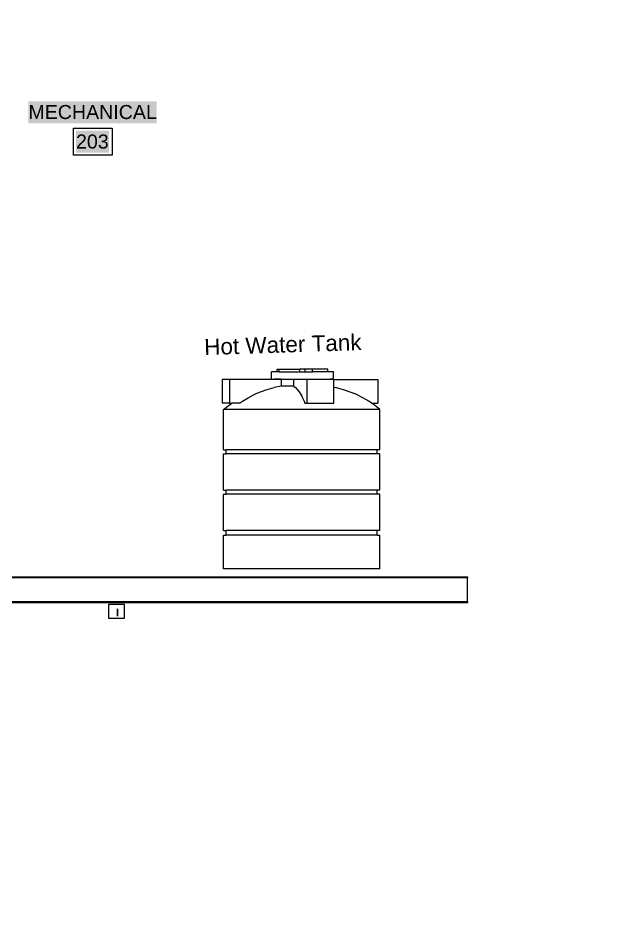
# Model space of a CAD drawing. Header units: inches. Extents: x -1841 to -80, y -100 to 1021.
# Drawn here: x -1569.9 to -1447.6, y 646.1 to 837.1 of the extents above; entities that cross this region are included whole.
import ezdxf

# ---------------------------------------------------------------- set-up
doc = ezdxf.new("R2010")
doc.units = ezdxf.units.IN
doc.header["$MEASUREMENT"] = 0
for name, color, linetype in [('Edges', 7, 'Continuous'), ('Hot water tank', 1, 'Continuous'), ('PDF_Text', 7, 'Continuous')]:
    doc.layers.add(name, color=color, linetype=linetype)
doc.layers.add('PDF_Geometry', color=7, linetype='Continuous', true_color=0x777777)
doc.layers.add('PDF_Solid Fills', color=7, linetype='Continuous', true_color=0xffffff)
doc.styles.add('PDF Arial', font='arial.ttf')
doc.styles.add('PDF ArialRoundedMT Bold', font='arialbd.ttf')
doc.styles.get("Standard").update_dxf_attribs({"font": 'arial.ttf'})

# ---------------------------------------------------------------- blocks, each defined once
blk = doc.blocks.new('sintex water tank fr')
at = {"layer": 'Edges', "color": 1}
for p, q in [((-7.06, 28.93), (-7.06, 29.71)), ((-7.06, 29.71), (-6.49, 29.71)), ((-6.49, 28.93), (-6.49, 29.71)), ((-6.49, 29.71), (-0.37, 29.71)), ((-0.37, 28.93), (-0.37, 29.71)), ((1.25, 29.71), (-0.37, 29.71)), ((1.25, 28.93), (1.25, 29.71)), ((3.36, 29.71), (1.25, 29.71)), ((3.36, 28.93), (3.36, 29.71)), ((7.94, 29.71), (3.36, 29.71)), ((7.94, 28.93), (7.94, 29.71)), ((-8.81, 26.75), (-8.81, 28.93)), ((-7.06, 28.93), (-8.81, 28.93)), ((-6.49, 28.93), (-7.06, 28.93)), ((-6.49, 28.93), (-0.37, 28.93)), ((-0.37, 28.93), (1.25, 28.93)), ((1.25, 28.93), (3.36, 28.93)), ((7.94, 28.93), (3.36, 28.93)), ((9.62, 28.93), (7.94, 28.93)), ((9.62, 26.75), (9.62, 28.93)), ((-23.43, 26.65), (-23.43, 19.57)), ((-21.29, 26.65), (-23.43, 26.65)), ((-21.29, 26.65), (-21.29, 19.57)), ((-8.25, 26.65), (-21.29, 26.65)), ((-8.81, 26.75), (-8.25, 26.75)), ((-8.25, 26.65), (-8.25, 26.75)), ((-8.25, 26.75), (-7.97, 26.75)), ((-7.97, 26.65), (-8.25, 26.65)), ((-5.89, 24.65), (-7.98, 24.21)), ((-7.97, 26.65), (-7.97, 26.75)), ((-5.89, 26.75), (-7.97, 26.75)), ((-5.89, 26.65), (-7.97, 26.65)), ((-5.89, 26.65), (-5.89, 26.75)), ((-5.89, 26.75), (8.65, 26.75)), ((-5.89, 26.65), (-5.89, 24.65)), ((-2.22, 24.65), (-5.89, 24.65)), ((-2.22, 26.65), (-2.22, 24.65)), ((1.79, 26.65), (-2.22, 26.65)), ((-2.22, 24.65), (-2.22, 24.64)), ((-2.22, 24.64), (-2.1, 24.55)), ((-2.1, 24.55), (-1.66, 24.21)), ((1.79, 19.57), (1.79, 26.65)), ((8.65, 26.65), (1.79, 26.65)), ((8.65, 26.65), (8.65, 26.75)), ((9.62, 26.75), (8.65, 26.75)), ((9.75, 26.65), (8.65, 26.65)), ((9.75, 26.65), (22.86, 26.65)), ((9.75, 24.36), (9.75, 26.65)), ((9.75, 24.36), (10.48, 24.21)), ((9.75, 19.57), (9.75, 24.36)), ((22.86, 26.65), (22.86, 19.57)), ((-15.75, 21.2), (-13.98, 22.14)), ((-13.98, 22.14), (-13.39, 22.4)), ((-13.39, 22.4), (-12.05, 22.96)), ((-12.05, 22.96), (-10.04, 23.65)), ((-10.04, 23.65), (-7.98, 24.21)), ((-1.66, 24.21), (-1.11, 23.65)), ((-1.11, 23.65), (-0.57, 22.96)), ((-0.57, 22.96), (-0.04, 22.14)), ((-0.04, 22.14), (0.2, 21.7)), ((0.2, 21.7), (0.45, 21.2)), ((10.48, 24.21), (12.54, 23.65)), ((12.54, 23.65), (14.55, 22.96)), ((14.55, 22.96), (15.89, 22.4)), ((16.5, 22.14), (15.89, 22.4)), ((18.34, 21.2), (16.5, 22.14)), ((-21.29, 19.57), (-23.43, 19.57)), ((-23.03, 17.69), (-21.41, 18.97)), ((-21.41, 18.97), (-20.55, 19.57)), ((-21.29, 19.57), (-20.55, 19.57)), ((-18.27, 19.57), (-20.55, 19.57)), ((-18.27, 19.57), (-17.46, 20.14)), ((-17.46, 20.14), (-15.75, 21.2)), ((0.45, 21.2), (0.91, 20.14)), ((0.91, 20.14), (1.13, 19.57)), ((1.13, 19.57), (1.79, 19.57)), ((1.79, 19.57), (9.75, 19.57)), ((20.11, 20.14), (18.34, 21.2)), ((20.94, 19.57), (20.11, 20.14)), ((20.94, 19.57), (22.86, 19.57)), ((21.81, 18.97), (20.94, 19.57)), ((23.43, 17.69), (21.81, 18.97)), ((-23.03, 5.69), (-23.03, 17.69)), ((23.43, 17.69), (-23.03, 17.69)), ((23.43, 5.69), (23.43, 17.69)), ((-23.03, 5.69), (-22.23, 5.69)), ((-22.23, 4.49), (-22.23, 5.69)), ((22.63, 5.69), (-22.23, 5.69)), ((22.63, 4.49), (22.63, 5.69)), ((23.43, 5.69), (22.63, 5.69)), ((-23.03, -6.31), (-23.03, 4.49)), ((-23.03, 4.49), (-22.23, 4.49)), ((22.63, 4.49), (-22.23, 4.49)), ((23.43, 4.49), (22.63, 4.49)), ((23.43, -6.31), (23.43, 4.49)), ((-23.03, -6.31), (-22.23, -6.31)), ((-23.03, -18.31), (-23.03, -7.51)), ((-23.03, -7.51), (-22.23, -7.51)), ((-22.23, -7.51), (-22.23, -6.31)), ((22.63, -6.31), (-22.23, -6.31)), ((22.63, -7.51), (-22.23, -7.51)), ((22.63, -7.51), (22.63, -6.31)), ((23.43, -6.31), (22.63, -6.31)), ((23.43, -7.51), (22.63, -7.51)), ((23.43, -18.31), (23.43, -7.51)), ((-23.03, -18.31), (-22.23, -18.31)), ((-22.23, -19.63), (-22.23, -18.31)), ((22.63, -18.31), (-22.23, -18.31)), ((22.63, -19.63), (22.63, -18.31)), ((23.43, -18.31), (22.63, -18.31)), ((-23.03, -29.71), (-23.03, -19.63)), ((-23.03, -19.63), (-22.23, -19.63)), ((22.63, -19.63), (-22.23, -19.63)), ((22.63, -19.63), (23.43, -19.63)), ((23.43, -29.71), (23.43, -19.63)), ((23.43, -29.71), (-23.03, -29.71))]:
    blk.add_line(p, q, dxfattribs=at)

msp = doc.modelspace()

# ---------------------------------------------------------------- linework, layer by layer
at = {"layer": 'PDF_Geometry', "color": 7, "lineweight": 25}
for points in [[(-1684.81, 639.16), (-1666.61, 639.16), (-1666.61, 646.94), (-1663.72, 646.94), (-1663.72, 714.44), (-1475.43, 714.44), (-1475.43, 719.41), (-1663.72, 719.41), (-1663.72, 831.34), (-1665.78, 831.34), (-1665.78, 833.32), (-1665.78, 904.38), (-1420.5, 904.38), (-1420.5, 913.48), (-1684.81, 913.48)], [(-1663.72, 719.66), (-1475.43, 719.66), (-1475.43, 719.57), (-1475.43, 719.49)], [(-1663.72, 719.49), (-1475.43, 719.49), (-1663.72, 719.49)], [(-1475.43, 719.41), (-1663.72, 719.41)], [(-1475.43, 719.49), (-1475.43, 719.41), (-1475.43, 719.49)], [(-1663.72, 714.44), (-1475.43, 714.44), (-1475.43, 714.36), (-1475.43, 714.28), (-1475.43, 714.2), (-1663.72, 714.2)], [(-1475.43, 714.36), (-1475.43, 714.36)]]:
    msp.add_lwpolyline(points, dxfattribs=at)
for points in [[(-1558.25, 813.92), (-1550.14, 813.92), (-1550.14, 808.29), (-1558.25, 808.29)], [(-1663.72, 714.36), (-1475.43, 714.36)], [(-1547.55, 710.97), (-1547.55, 713.79), (-1550.91, 713.79), (-1550.91, 710.97)]]:
    msp.add_lwpolyline(points, close=True, dxfattribs=at)
at = {"layer": 'PDF_Solid Fills', "color": 7, "lineweight": 25, "transparency": 33554559}
for points in [[(-1567.76, 814.99), (-1540.79, 814.99), (-1567.76, 819.62), (-1540.79, 819.62)], [(-1557.75, 808.79), (-1550.8, 808.79), (-1557.75, 813.42), (-1550.8, 813.42)]]:
    msp.add_solid(points, dxfattribs=at)

# ---------------------------------------------------------------- block references
at = {"layer": 'Hot water tank', "lineweight": 25, "xscale": 0.7071897450256445, "yscale": 0.7071897450256445, "zscale": 0.7071897450256445}
msp.add_blockref('sintex water tank fr', (-1510.42, 742.3), dxfattribs=at)

# ---------------------------------------------------------------- texts
at = {"color": 1, "lineweight": 25}
msp.add_text('Hot Water Tank', height=3.3842, rotation=1.8178, dxfattribs=at).set_placement((-1530.74, 766.25))
at = {"layer": 'PDF_Text', "color": 7, "lineweight": 25, "attachment_point": 4}
for s, insert, char_height, style in [('MECHANICAL', (-1567.75, 817.32), 2.948, 'PDF Arial'), ('203', (-1557.74, 811.12), 2.948, 'PDF Arial'), ('I', (-1549.35, 712.13), 1.64, 'PDF ArialRoundedMT Bold')]:
    msp.add_mtext(s, dxfattribs=dict(at, insert=insert, char_height=char_height, style=style))

doc.saveas('drawing.dxf')
